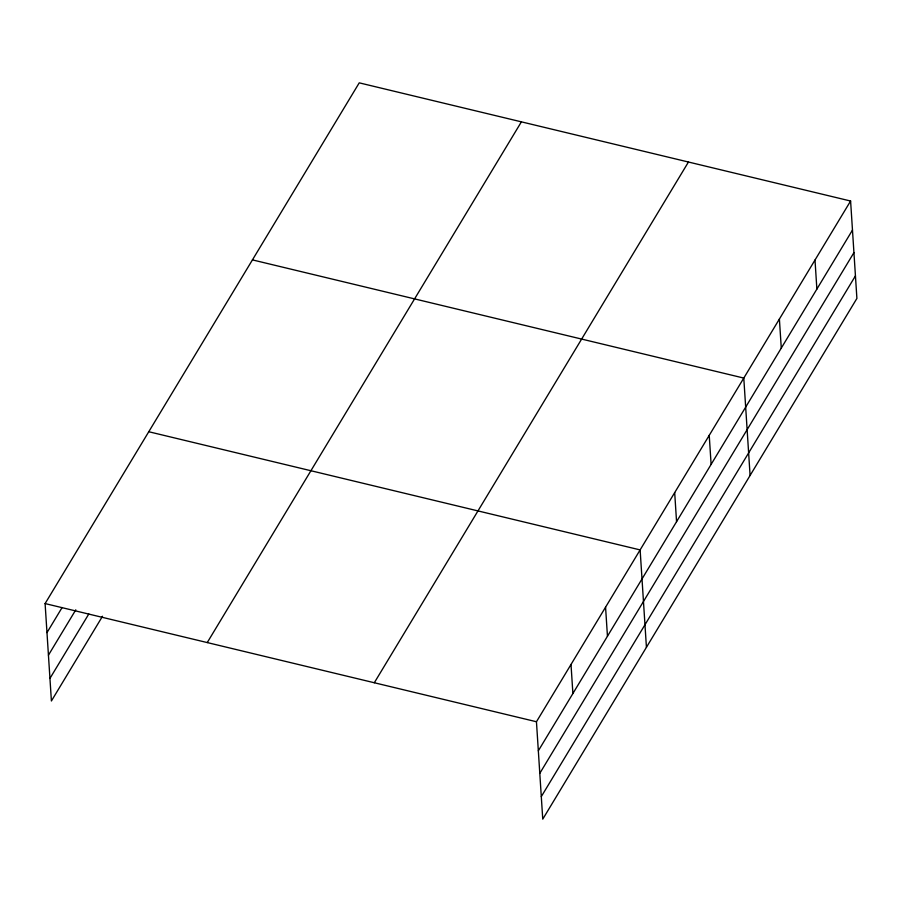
<?xml version="1.0" encoding="UTF-8"?>
<svg xmlns="http://www.w3.org/2000/svg" width="902" height="902" viewBox="0 0 902 902"><rect width="100%" height="100%" fill="white"/><g stroke="black" fill="none" stroke-linecap="round" stroke-linejoin="round"><path stroke-width="1.35" d="M102.512 616.246L51.403 700.978L45.1 603.573L359.244 82.849L850.597 201.022L856.9 298.427L542.756 819.151L536.453 721.747L850.597 201.022M46.983 632.618L62.091 607.565M48.437 655.179L75.791 609.831M49.937 678.417L88.813 613.98M207.246 642.574L521.39 121.849M374.307 682.746L688.452 162.022M538.336 750.802L852.48 230.078M539.791 773.352L853.935 252.628M541.301 796.601L855.446 275.865M252.436 259.889L743.789 378.073L750.092 475.478M148.762 431.731L640.127 549.916L646.43 647.309M45.1 603.573L536.453 721.747M815.002 260.035L816.874 289.091M779.396 319.06L781.279 348.104M709.231 435.35L711.114 464.395M674.685 492.627L676.556 521.683M605.569 607.193L607.452 636.237M571.011 664.47L572.894 693.514"/></g></svg>
